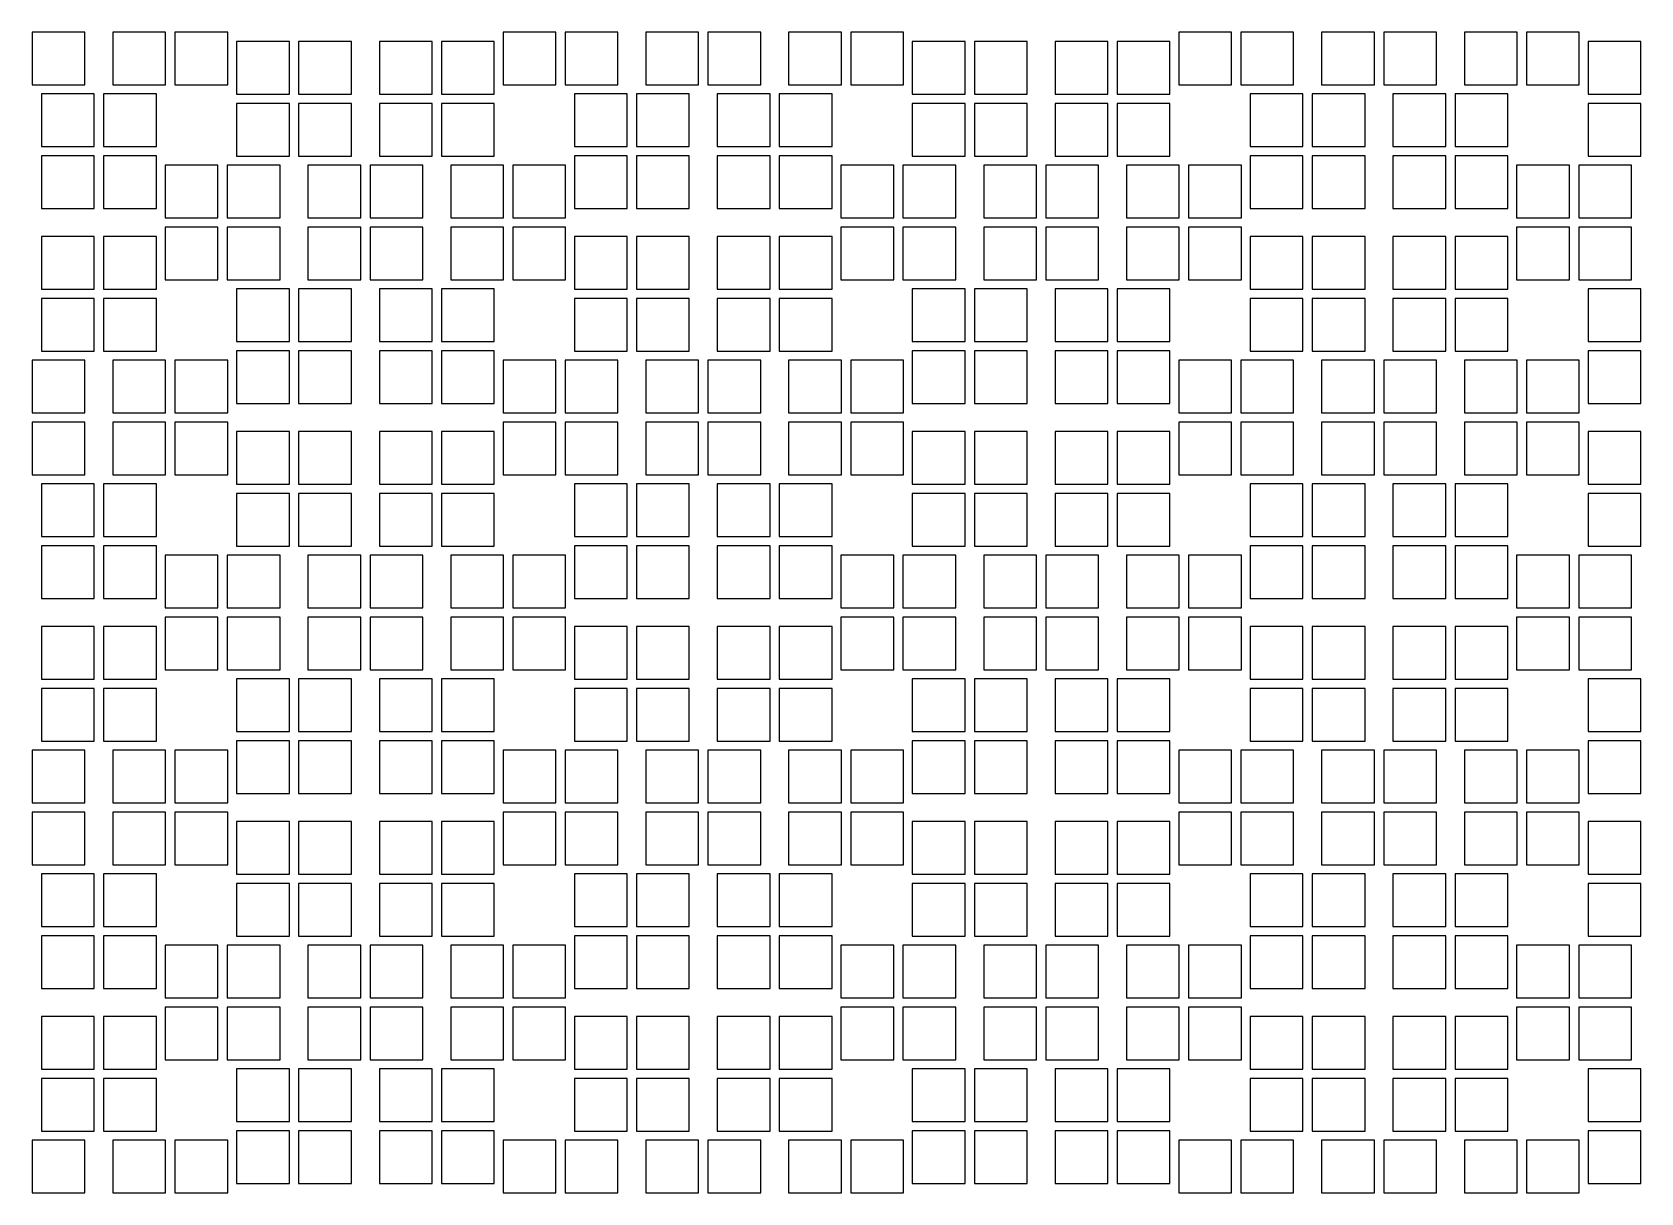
# Model space of a CAD drawing. Header units: millimetres. Extents: x -49 to 54, y -38 to 38.
# Drawn here: x 2.8 to 28.71, y -1.5 to 17.21 of the extents above; entities that cross this region are included whole.
import ezdxf

# ---------------------------------------------------------------- set-up
doc = ezdxf.new("R2010")
doc.units = ezdxf.units.MM

msp = doc.modelspace()

# ---------------------------------------------------------------- linework, layer by layer
for points in [[(2.7959, 16.3552), (3.6459, 16.3552), (3.6459, 17.2052), (2.7959, 17.2052), (2.7959, 16.3552)], [(4.0959, 16.3552), (4.9459, 16.3552), (4.9459, 17.2052), (4.0959, 17.2052), (4.0959, 16.3552)], [(5.0959, 16.3552), (5.9459, 16.3552), (5.9459, 17.2052), (5.0959, 17.2052), (5.0959, 16.3552)], [(10.3796, 16.3552), (11.2296, 16.3552), (11.2296, 17.2052), (10.3796, 17.2052), (10.3796, 16.3552)], [(11.3796, 16.3552), (12.2296, 16.3552), (12.2296, 17.2052), (11.3796, 17.2052), (11.3796, 16.3552)], [(12.6796, 16.3552), (13.5296, 16.3552), (13.5296, 17.2052), (12.6796, 17.2052), (12.6796, 16.3552)], [(13.6796, 16.3552), (14.5296, 16.3552), (14.5296, 17.2052), (13.6796, 17.2052), (13.6796, 16.3552)], [(14.9796, 16.3552), (15.8296, 16.3552), (15.8296, 17.2052), (14.9796, 17.2052), (14.9796, 16.3552)], [(15.9796, 16.3552), (16.8296, 16.3552), (16.8296, 17.2052), (15.9796, 17.2052), (15.9796, 16.3552)], [(21.2634, 16.3552), (22.1134, 16.3552), (22.1134, 17.2052), (21.2634, 17.2052), (21.2634, 16.3552)], [(22.2634, 16.3552), (23.1134, 16.3552), (23.1134, 17.2052), (22.2634, 17.2052), (22.2634, 16.3552)], [(23.5634, 16.3552), (24.4134, 16.3552), (24.4134, 17.2052), (23.5634, 17.2052), (23.5634, 16.3552)], [(24.5634, 16.3552), (25.4134, 16.3552), (25.4134, 17.2052), (24.5634, 17.2052), (24.5634, 16.3552)], [(25.8634, 16.3552), (26.7134, 16.3552), (26.7134, 17.2052), (25.8634, 17.2052), (25.8634, 16.3552)], [(26.8634, 16.3552), (27.7134, 16.3552), (27.7134, 17.2052), (26.8634, 17.2052), (26.8634, 16.3552)], [(6.0878, 16.2052), (6.9378, 16.2052), (6.9378, 17.0552), (6.0878, 17.0552), (6.0878, 16.2052)], [(7.0878, 16.2052), (7.9378, 16.2052), (7.9378, 17.0552), (7.0878, 17.0552), (7.0878, 16.2052)], [(8.3878, 16.2052), (9.2378, 16.2052), (9.2378, 17.0552), (8.3878, 17.0552), (8.3878, 16.2052)], [(9.3878, 16.2052), (10.2378, 16.2052), (10.2378, 17.0552), (9.3878, 17.0552), (9.3878, 16.2052)], [(16.9715, 16.2052), (17.8215, 16.2052), (17.8215, 17.0552), (16.9715, 17.0552), (16.9715, 16.2052)], [(17.9715, 16.2052), (18.8215, 16.2052), (18.8215, 17.0552), (17.9715, 17.0552), (17.9715, 16.2052)], [(19.2715, 16.2052), (20.1215, 16.2052), (20.1215, 17.0552), (19.2715, 17.0552), (19.2715, 16.2052)], [(20.2715, 16.2052), (21.1215, 16.2052), (21.1215, 17.0552), (20.2715, 17.0552), (20.2715, 16.2052)], [(27.8552, 16.2052), (28.7052, 16.2052), (28.7052, 17.0552), (27.8552, 17.0552), (27.8552, 16.2052)], [(2.9459, 15.3634), (3.7959, 15.3634), (3.7959, 16.2134), (2.9459, 16.2134), (2.9459, 15.3634)], [(3.9459, 15.3634), (4.7959, 15.3634), (4.7959, 16.2134), (3.9459, 16.2134), (3.9459, 15.3634)], [(11.5296, 15.3634), (12.3796, 15.3634), (12.3796, 16.2134), (11.5296, 16.2134), (11.5296, 15.3634)], [(12.5296, 15.3634), (13.3796, 15.3634), (13.3796, 16.2134), (12.5296, 16.2134), (12.5296, 15.3634)], [(13.8296, 15.3634), (14.6796, 15.3634), (14.6796, 16.2134), (13.8296, 16.2134), (13.8296, 15.3634)], [(14.8296, 15.3634), (15.6796, 15.3634), (15.6796, 16.2134), (14.8296, 16.2134), (14.8296, 15.3634)], [(22.4134, 15.3634), (23.2634, 15.3634), (23.2634, 16.2134), (22.4134, 16.2134), (22.4134, 15.3634)], [(23.4134, 15.3634), (24.2634, 15.3634), (24.2634, 16.2134), (23.4134, 16.2134), (23.4134, 15.3634)], [(24.7134, 15.3634), (25.5634, 15.3634), (25.5634, 16.2134), (24.7134, 16.2134), (24.7134, 15.3634)], [(25.7134, 15.3634), (26.5634, 15.3634), (26.5634, 16.2134), (25.7134, 16.2134), (25.7134, 15.3634)], [(6.0878, 15.2052), (6.9378, 15.2052), (6.9378, 16.0552), (6.0878, 16.0552), (6.0878, 15.2052)], [(7.0878, 15.2052), (7.9378, 15.2052), (7.9378, 16.0552), (7.0878, 16.0552), (7.0878, 15.2052)], [(8.3878, 15.2052), (9.2378, 15.2052), (9.2378, 16.0552), (8.3878, 16.0552), (8.3878, 15.2052)], [(9.3878, 15.2052), (10.2378, 15.2052), (10.2378, 16.0552), (9.3878, 16.0552), (9.3878, 15.2052)], [(16.9715, 15.2052), (17.8215, 15.2052), (17.8215, 16.0552), (16.9715, 16.0552), (16.9715, 15.2052)], [(17.9715, 15.2052), (18.8215, 15.2052), (18.8215, 16.0552), (17.9715, 16.0552), (17.9715, 15.2052)], [(19.2715, 15.2052), (20.1215, 15.2052), (20.1215, 16.0552), (19.2715, 16.0552), (19.2715, 15.2052)], [(20.2715, 15.2052), (21.1215, 15.2052), (21.1215, 16.0552), (20.2715, 16.0552), (20.2715, 15.2052)], [(27.8552, 15.2052), (28.7052, 15.2052), (28.7052, 16.0552), (27.8552, 16.0552), (27.8552, 15.2052)], [(2.9459, 14.3634), (3.7959, 14.3634), (3.7959, 15.2134), (2.9459, 15.2134), (2.9459, 14.3634)], [(3.9459, 14.3634), (4.7959, 14.3634), (4.7959, 15.2134), (3.9459, 15.2134), (3.9459, 14.3634)], [(4.9378, 14.2134), (5.7878, 14.2134), (5.7878, 15.0634), (4.9378, 15.0634), (4.9378, 14.2134)], [(5.9378, 14.2134), (6.7878, 14.2134), (6.7878, 15.0634), (5.9378, 15.0634), (5.9378, 14.2134)], [(7.2378, 14.2134), (8.0878, 14.2134), (8.0878, 15.0634), (7.2378, 15.0634), (7.2378, 14.2134)], [(8.2378, 14.2134), (9.0878, 14.2134), (9.0878, 15.0634), (8.2378, 15.0634), (8.2378, 14.2134)], [(9.5378, 14.2134), (10.3878, 14.2134), (10.3878, 15.0634), (9.5378, 15.0634), (9.5378, 14.2134)], [(10.5378, 14.2134), (11.3878, 14.2134), (11.3878, 15.0634), (10.5378, 15.0634), (10.5378, 14.2134)], [(11.5296, 14.3634), (12.3796, 14.3634), (12.3796, 15.2134), (11.5296, 15.2134), (11.5296, 14.3634)], [(12.5296, 14.3634), (13.3796, 14.3634), (13.3796, 15.2134), (12.5296, 15.2134), (12.5296, 14.3634)], [(13.8296, 14.3634), (14.6796, 14.3634), (14.6796, 15.2134), (13.8296, 15.2134), (13.8296, 14.3634)], [(14.8296, 14.3634), (15.6796, 14.3634), (15.6796, 15.2134), (14.8296, 15.2134), (14.8296, 14.3634)], [(15.8215, 14.2134), (16.6715, 14.2134), (16.6715, 15.0634), (15.8215, 15.0634), (15.8215, 14.2134)], [(16.8215, 14.2134), (17.6715, 14.2134), (17.6715, 15.0634), (16.8215, 15.0634), (16.8215, 14.2134)], [(18.1215, 14.2134), (18.9715, 14.2134), (18.9715, 15.0634), (18.1215, 15.0634), (18.1215, 14.2134)], [(19.1215, 14.2134), (19.9715, 14.2134), (19.9715, 15.0634), (19.1215, 15.0634), (19.1215, 14.2134)], [(20.4215, 14.2134), (21.2715, 14.2134), (21.2715, 15.0634), (20.4215, 15.0634), (20.4215, 14.2134)], [(21.4215, 14.2134), (22.2715, 14.2134), (22.2715, 15.0634), (21.4215, 15.0634), (21.4215, 14.2134)], [(22.4134, 14.3634), (23.2634, 14.3634), (23.2634, 15.2134), (22.4134, 15.2134), (22.4134, 14.3634)], [(23.4134, 14.3634), (24.2634, 14.3634), (24.2634, 15.2134), (23.4134, 15.2134), (23.4134, 14.3634)], [(24.7134, 14.3634), (25.5634, 14.3634), (25.5634, 15.2134), (24.7134, 15.2134), (24.7134, 14.3634)], [(25.7134, 14.3634), (26.5634, 14.3634), (26.5634, 15.2134), (25.7134, 15.2134), (25.7134, 14.3634)], [(26.7052, 14.2134), (27.5552, 14.2134), (27.5552, 15.0634), (26.7052, 15.0634), (26.7052, 14.2134)], [(27.7052, 14.2134), (28.5552, 14.2134), (28.5552, 15.0634), (27.7052, 15.0634), (27.7052, 14.2134)], [(4.9378, 13.2134), (5.7878, 13.2134), (5.7878, 14.0634), (4.9378, 14.0634), (4.9378, 13.2134)], [(5.9378, 13.2134), (6.7878, 13.2134), (6.7878, 14.0634), (5.9378, 14.0634), (5.9378, 13.2134)], [(7.2378, 13.2134), (8.0878, 13.2134), (8.0878, 14.0634), (7.2378, 14.0634), (7.2378, 13.2134)], [(8.2378, 13.2134), (9.0878, 13.2134), (9.0878, 14.0634), (8.2378, 14.0634), (8.2378, 13.2134)], [(9.5378, 13.2134), (10.3878, 13.2134), (10.3878, 14.0634), (9.5378, 14.0634), (9.5378, 13.2134)], [(10.5378, 13.2134), (11.3878, 13.2134), (11.3878, 14.0634), (10.5378, 14.0634), (10.5378, 13.2134)], [(15.8215, 13.2134), (16.6715, 13.2134), (16.6715, 14.0634), (15.8215, 14.0634), (15.8215, 13.2134)], [(16.8215, 13.2134), (17.6715, 13.2134), (17.6715, 14.0634), (16.8215, 14.0634), (16.8215, 13.2134)], [(18.1215, 13.2134), (18.9715, 13.2134), (18.9715, 14.0634), (18.1215, 14.0634), (18.1215, 13.2134)], [(19.1215, 13.2134), (19.9715, 13.2134), (19.9715, 14.0634), (19.1215, 14.0634), (19.1215, 13.2134)], [(20.4215, 13.2134), (21.2715, 13.2134), (21.2715, 14.0634), (20.4215, 14.0634), (20.4215, 13.2134)], [(21.4215, 13.2134), (22.2715, 13.2134), (22.2715, 14.0634), (21.4215, 14.0634), (21.4215, 13.2134)], [(26.7052, 13.2134), (27.5552, 13.2134), (27.5552, 14.0634), (26.7052, 14.0634), (26.7052, 13.2134)], [(27.7052, 13.2134), (28.5552, 13.2134), (28.5552, 14.0634), (27.7052, 14.0634), (27.7052, 13.2134)], [(2.9459, 13.0634), (3.7959, 13.0634), (3.7959, 13.9134), (2.9459, 13.9134), (2.9459, 13.0634)], [(3.9459, 13.0634), (4.7959, 13.0634), (4.7959, 13.9134), (3.9459, 13.9134), (3.9459, 13.0634)], [(11.5296, 13.0634), (12.3796, 13.0634), (12.3796, 13.9134), (11.5296, 13.9134), (11.5296, 13.0634)], [(12.5296, 13.0634), (13.3796, 13.0634), (13.3796, 13.9134), (12.5296, 13.9134), (12.5296, 13.0634)], [(13.8296, 13.0634), (14.6796, 13.0634), (14.6796, 13.9134), (13.8296, 13.9134), (13.8296, 13.0634)], [(14.8296, 13.0634), (15.6796, 13.0634), (15.6796, 13.9134), (14.8296, 13.9134), (14.8296, 13.0634)], [(22.4134, 13.0634), (23.2634, 13.0634), (23.2634, 13.9134), (22.4134, 13.9134), (22.4134, 13.0634)], [(23.4134, 13.0634), (24.2634, 13.0634), (24.2634, 13.9134), (23.4134, 13.9134), (23.4134, 13.0634)], [(24.7134, 13.0634), (25.5634, 13.0634), (25.5634, 13.9134), (24.7134, 13.9134), (24.7134, 13.0634)], [(25.7134, 13.0634), (26.5634, 13.0634), (26.5634, 13.9134), (25.7134, 13.9134), (25.7134, 13.0634)], [(6.0878, 12.2215), (6.9378, 12.2215), (6.9378, 13.0715), (6.0878, 13.0715), (6.0878, 12.2215)], [(7.0878, 12.2215), (7.9378, 12.2215), (7.9378, 13.0715), (7.0878, 13.0715), (7.0878, 12.2215)], [(8.3878, 12.2215), (9.2378, 12.2215), (9.2378, 13.0715), (8.3878, 13.0715), (8.3878, 12.2215)], [(9.3878, 12.2215), (10.2378, 12.2215), (10.2378, 13.0715), (9.3878, 13.0715), (9.3878, 12.2215)], [(16.9715, 12.2215), (17.8215, 12.2215), (17.8215, 13.0715), (16.9715, 13.0715), (16.9715, 12.2215)], [(17.9715, 12.2215), (18.8215, 12.2215), (18.8215, 13.0715), (17.9715, 13.0715), (17.9715, 12.2215)], [(19.2715, 12.2215), (20.1215, 12.2215), (20.1215, 13.0715), (19.2715, 13.0715), (19.2715, 12.2215)], [(20.2715, 12.2215), (21.1215, 12.2215), (21.1215, 13.0715), (20.2715, 13.0715), (20.2715, 12.2215)], [(27.8552, 12.2215), (28.7052, 12.2215), (28.7052, 13.0715), (27.8552, 13.0715), (27.8552, 12.2215)], [(2.9459, 12.0634), (3.7959, 12.0634), (3.7959, 12.9134), (2.9459, 12.9134), (2.9459, 12.0634)], [(3.9459, 12.0634), (4.7959, 12.0634), (4.7959, 12.9134), (3.9459, 12.9134), (3.9459, 12.0634)], [(11.5296, 12.0634), (12.3796, 12.0634), (12.3796, 12.9134), (11.5296, 12.9134), (11.5296, 12.0634)], [(12.5296, 12.0634), (13.3796, 12.0634), (13.3796, 12.9134), (12.5296, 12.9134), (12.5296, 12.0634)], [(13.8296, 12.0634), (14.6796, 12.0634), (14.6796, 12.9134), (13.8296, 12.9134), (13.8296, 12.0634)], [(14.8296, 12.0634), (15.6796, 12.0634), (15.6796, 12.9134), (14.8296, 12.9134), (14.8296, 12.0634)], [(22.4134, 12.0634), (23.2634, 12.0634), (23.2634, 12.9134), (22.4134, 12.9134), (22.4134, 12.0634)], [(23.4134, 12.0634), (24.2634, 12.0634), (24.2634, 12.9134), (23.4134, 12.9134), (23.4134, 12.0634)], [(24.7134, 12.0634), (25.5634, 12.0634), (25.5634, 12.9134), (24.7134, 12.9134), (24.7134, 12.0634)], [(25.7134, 12.0634), (26.5634, 12.0634), (26.5634, 12.9134), (25.7134, 12.9134), (25.7134, 12.0634)], [(2.7959, 11.0715), (3.6459, 11.0715), (3.6459, 11.9215), (2.7959, 11.9215), (2.7959, 11.0715)], [(4.0959, 11.0715), (4.9459, 11.0715), (4.9459, 11.9215), (4.0959, 11.9215), (4.0959, 11.0715)], [(5.0959, 11.0715), (5.9459, 11.0715), (5.9459, 11.9215), (5.0959, 11.9215), (5.0959, 11.0715)], [(6.0878, 11.2215), (6.9378, 11.2215), (6.9378, 12.0715), (6.0878, 12.0715), (6.0878, 11.2215)], [(7.0878, 11.2215), (7.9378, 11.2215), (7.9378, 12.0715), (7.0878, 12.0715), (7.0878, 11.2215)], [(8.3878, 11.2215), (9.2378, 11.2215), (9.2378, 12.0715), (8.3878, 12.0715), (8.3878, 11.2215)], [(9.3878, 11.2215), (10.2378, 11.2215), (10.2378, 12.0715), (9.3878, 12.0715), (9.3878, 11.2215)], [(10.3796, 11.0715), (11.2296, 11.0715), (11.2296, 11.9215), (10.3796, 11.9215), (10.3796, 11.0715)], [(11.3796, 11.0715), (12.2296, 11.0715), (12.2296, 11.9215), (11.3796, 11.9215), (11.3796, 11.0715)], [(12.6796, 11.0715), (13.5296, 11.0715), (13.5296, 11.9215), (12.6796, 11.9215), (12.6796, 11.0715)], [(13.6796, 11.0715), (14.5296, 11.0715), (14.5296, 11.9215), (13.6796, 11.9215), (13.6796, 11.0715)], [(14.9796, 11.0715), (15.8296, 11.0715), (15.8296, 11.9215), (14.9796, 11.9215), (14.9796, 11.0715)], [(15.9796, 11.0715), (16.8296, 11.0715), (16.8296, 11.9215), (15.9796, 11.9215), (15.9796, 11.0715)], [(16.9715, 11.2215), (17.8215, 11.2215), (17.8215, 12.0715), (16.9715, 12.0715), (16.9715, 11.2215)], [(17.9715, 11.2215), (18.8215, 11.2215), (18.8215, 12.0715), (17.9715, 12.0715), (17.9715, 11.2215)], [(19.2715, 11.2215), (20.1215, 11.2215), (20.1215, 12.0715), (19.2715, 12.0715), (19.2715, 11.2215)], [(20.2715, 11.2215), (21.1215, 11.2215), (21.1215, 12.0715), (20.2715, 12.0715), (20.2715, 11.2215)], [(21.2634, 11.0715), (22.1134, 11.0715), (22.1134, 11.9215), (21.2634, 11.9215), (21.2634, 11.0715)], [(22.2634, 11.0715), (23.1134, 11.0715), (23.1134, 11.9215), (22.2634, 11.9215), (22.2634, 11.0715)], [(23.5634, 11.0715), (24.4134, 11.0715), (24.4134, 11.9215), (23.5634, 11.9215), (23.5634, 11.0715)], [(24.5634, 11.0715), (25.4134, 11.0715), (25.4134, 11.9215), (24.5634, 11.9215), (24.5634, 11.0715)], [(25.8634, 11.0715), (26.7134, 11.0715), (26.7134, 11.9215), (25.8634, 11.9215), (25.8634, 11.0715)], [(26.8634, 11.0715), (27.7134, 11.0715), (27.7134, 11.9215), (26.8634, 11.9215), (26.8634, 11.0715)], [(27.8552, 11.2215), (28.7052, 11.2215), (28.7052, 12.0715), (27.8552, 12.0715), (27.8552, 11.2215)], [(2.7959, 10.0715), (3.6459, 10.0715), (3.6459, 10.9215), (2.7959, 10.9215), (2.7959, 10.0715)], [(4.0959, 10.0715), (4.9459, 10.0715), (4.9459, 10.9215), (4.0959, 10.9215), (4.0959, 10.0715)], [(5.0959, 10.0715), (5.9459, 10.0715), (5.9459, 10.9215), (5.0959, 10.9215), (5.0959, 10.0715)], [(10.3796, 10.0715), (11.2296, 10.0715), (11.2296, 10.9215), (10.3796, 10.9215), (10.3796, 10.0715)], [(11.3796, 10.0715), (12.2296, 10.0715), (12.2296, 10.9215), (11.3796, 10.9215), (11.3796, 10.0715)], [(12.6796, 10.0715), (13.5296, 10.0715), (13.5296, 10.9215), (12.6796, 10.9215), (12.6796, 10.0715)], [(13.6796, 10.0715), (14.5296, 10.0715), (14.5296, 10.9215), (13.6796, 10.9215), (13.6796, 10.0715)], [(14.9796, 10.0715), (15.8296, 10.0715), (15.8296, 10.9215), (14.9796, 10.9215), (14.9796, 10.0715)], [(15.9796, 10.0715), (16.8296, 10.0715), (16.8296, 10.9215), (15.9796, 10.9215), (15.9796, 10.0715)], [(21.2634, 10.0715), (22.1134, 10.0715), (22.1134, 10.9215), (21.2634, 10.9215), (21.2634, 10.0715)], [(22.2634, 10.0715), (23.1134, 10.0715), (23.1134, 10.9215), (22.2634, 10.9215), (22.2634, 10.0715)], [(23.5634, 10.0715), (24.4134, 10.0715), (24.4134, 10.9215), (23.5634, 10.9215), (23.5634, 10.0715)], [(24.5634, 10.0715), (25.4134, 10.0715), (25.4134, 10.9215), (24.5634, 10.9215), (24.5634, 10.0715)], [(25.8634, 10.0715), (26.7134, 10.0715), (26.7134, 10.9215), (25.8634, 10.9215), (25.8634, 10.0715)], [(26.8634, 10.0715), (27.7134, 10.0715), (27.7134, 10.9215), (26.8634, 10.9215), (26.8634, 10.0715)], [(6.0878, 9.9215), (6.9378, 9.9215), (6.9378, 10.7715), (6.0878, 10.7715), (6.0878, 9.9215)], [(7.0878, 9.9215), (7.9378, 9.9215), (7.9378, 10.7715), (7.0878, 10.7715), (7.0878, 9.9215)], [(8.3878, 9.9215), (9.2378, 9.9215), (9.2378, 10.7715), (8.3878, 10.7715), (8.3878, 9.9215)], [(9.3878, 9.9215), (10.2378, 9.9215), (10.2378, 10.7715), (9.3878, 10.7715), (9.3878, 9.9215)], [(16.9715, 9.9215), (17.8215, 9.9215), (17.8215, 10.7715), (16.9715, 10.7715), (16.9715, 9.9215)], [(17.9715, 9.9215), (18.8215, 9.9215), (18.8215, 10.7715), (17.9715, 10.7715), (17.9715, 9.9215)], [(19.2715, 9.9215), (20.1215, 9.9215), (20.1215, 10.7715), (19.2715, 10.7715), (19.2715, 9.9215)], [(20.2715, 9.9215), (21.1215, 9.9215), (21.1215, 10.7715), (20.2715, 10.7715), (20.2715, 9.9215)], [(27.8552, 9.9215), (28.7052, 9.9215), (28.7052, 10.7715), (27.8552, 10.7715), (27.8552, 9.9215)], [(2.9459, 9.0796), (3.7959, 9.0796), (3.7959, 9.9296), (2.9459, 9.9296), (2.9459, 9.0796)], [(3.9459, 9.0796), (4.7959, 9.0796), (4.7959, 9.9296), (3.9459, 9.9296), (3.9459, 9.0796)], [(11.5296, 9.0796), (12.3796, 9.0796), (12.3796, 9.9296), (11.5296, 9.9296), (11.5296, 9.0796)], [(12.5296, 9.0796), (13.3796, 9.0796), (13.3796, 9.9296), (12.5296, 9.9296), (12.5296, 9.0796)], [(13.8296, 9.0796), (14.6796, 9.0796), (14.6796, 9.9296), (13.8296, 9.9296), (13.8296, 9.0796)], [(14.8296, 9.0796), (15.6796, 9.0796), (15.6796, 9.9296), (14.8296, 9.9296), (14.8296, 9.0796)], [(22.4134, 9.0796), (23.2634, 9.0796), (23.2634, 9.9296), (22.4134, 9.9296), (22.4134, 9.0796)], [(23.4134, 9.0796), (24.2634, 9.0796), (24.2634, 9.9296), (23.4134, 9.9296), (23.4134, 9.0796)], [(24.7134, 9.0796), (25.5634, 9.0796), (25.5634, 9.9296), (24.7134, 9.9296), (24.7134, 9.0796)], [(25.7134, 9.0796), (26.5634, 9.0796), (26.5634, 9.9296), (25.7134, 9.9296), (25.7134, 9.0796)], [(6.0878, 8.9215), (6.9378, 8.9215), (6.9378, 9.7715), (6.0878, 9.7715), (6.0878, 8.9215)], [(7.0878, 8.9215), (7.9378, 8.9215), (7.9378, 9.7715), (7.0878, 9.7715), (7.0878, 8.9215)], [(8.3878, 8.9215), (9.2378, 8.9215), (9.2378, 9.7715), (8.3878, 9.7715), (8.3878, 8.9215)], [(9.3878, 8.9215), (10.2378, 8.9215), (10.2378, 9.7715), (9.3878, 9.7715), (9.3878, 8.9215)], [(16.9715, 8.9215), (17.8215, 8.9215), (17.8215, 9.7715), (16.9715, 9.7715), (16.9715, 8.9215)], [(17.9715, 8.9215), (18.8215, 8.9215), (18.8215, 9.7715), (17.9715, 9.7715), (17.9715, 8.9215)], [(19.2715, 8.9215), (20.1215, 8.9215), (20.1215, 9.7715), (19.2715, 9.7715), (19.2715, 8.9215)], [(20.2715, 8.9215), (21.1215, 8.9215), (21.1215, 9.7715), (20.2715, 9.7715), (20.2715, 8.9215)], [(27.8552, 8.9215), (28.7052, 8.9215), (28.7052, 9.7715), (27.8552, 9.7715), (27.8552, 8.9215)], [(2.9459, 8.0796), (3.7959, 8.0796), (3.7959, 8.9296), (2.9459, 8.9296), (2.9459, 8.0796)], [(3.9459, 8.0796), (4.7959, 8.0796), (4.7959, 8.9296), (3.9459, 8.9296), (3.9459, 8.0796)], [(11.5296, 8.0796), (12.3796, 8.0796), (12.3796, 8.9296), (11.5296, 8.9296), (11.5296, 8.0796)], [(12.5296, 8.0796), (13.3796, 8.0796), (13.3796, 8.9296), (12.5296, 8.9296), (12.5296, 8.0796)], [(13.8296, 8.0796), (14.6796, 8.0796), (14.6796, 8.9296), (13.8296, 8.9296), (13.8296, 8.0796)], [(14.8296, 8.0796), (15.6796, 8.0796), (15.6796, 8.9296), (14.8296, 8.9296), (14.8296, 8.0796)], [(22.4134, 8.0796), (23.2634, 8.0796), (23.2634, 8.9296), (22.4134, 8.9296), (22.4134, 8.0796)], [(23.4134, 8.0796), (24.2634, 8.0796), (24.2634, 8.9296), (23.4134, 8.9296), (23.4134, 8.0796)], [(24.7134, 8.0796), (25.5634, 8.0796), (25.5634, 8.9296), (24.7134, 8.9296), (24.7134, 8.0796)], [(25.7134, 8.0796), (26.5634, 8.0796), (26.5634, 8.9296), (25.7134, 8.9296), (25.7134, 8.0796)], [(4.9378, 7.9296), (5.7878, 7.9296), (5.7878, 8.7796), (4.9378, 8.7796), (4.9378, 7.9296)], [(5.9378, 7.9296), (6.7878, 7.9296), (6.7878, 8.7796), (5.9378, 8.7796), (5.9378, 7.9296)], [(7.2378, 7.9296), (8.0878, 7.9296), (8.0878, 8.7796), (7.2378, 8.7796), (7.2378, 7.9296)], [(8.2378, 7.9296), (9.0878, 7.9296), (9.0878, 8.7796), (8.2378, 8.7796), (8.2378, 7.9296)], [(9.5378, 7.9296), (10.3878, 7.9296), (10.3878, 8.7796), (9.5378, 8.7796), (9.5378, 7.9296)], [(10.5378, 7.9296), (11.3878, 7.9296), (11.3878, 8.7796), (10.5378, 8.7796), (10.5378, 7.9296)], [(15.8215, 7.9296), (16.6715, 7.9296), (16.6715, 8.7796), (15.8215, 8.7796), (15.8215, 7.9296)], [(16.8215, 7.9296), (17.6715, 7.9296), (17.6715, 8.7796), (16.8215, 8.7796), (16.8215, 7.9296)], [(18.1215, 7.9296), (18.9715, 7.9296), (18.9715, 8.7796), (18.1215, 8.7796), (18.1215, 7.9296)], [(19.1215, 7.9296), (19.9715, 7.9296), (19.9715, 8.7796), (19.1215, 8.7796), (19.1215, 7.9296)], [(20.4215, 7.9296), (21.2715, 7.9296), (21.2715, 8.7796), (20.4215, 8.7796), (20.4215, 7.9296)], [(21.4215, 7.9296), (22.2715, 7.9296), (22.2715, 8.7796), (21.4215, 8.7796), (21.4215, 7.9296)], [(26.7052, 7.9296), (27.5552, 7.9296), (27.5552, 8.7796), (26.7052, 8.7796), (26.7052, 7.9296)], [(27.7052, 7.9296), (28.5552, 7.9296), (28.5552, 8.7796), (27.7052, 8.7796), (27.7052, 7.9296)], [(4.9378, 6.9296), (5.7878, 6.9296), (5.7878, 7.7796), (4.9378, 7.7796), (4.9378, 6.9296)], [(5.9378, 6.9296), (6.7878, 6.9296), (6.7878, 7.7796), (5.9378, 7.7796), (5.9378, 6.9296)], [(7.2378, 6.9296), (8.0878, 6.9296), (8.0878, 7.7796), (7.2378, 7.7796), (7.2378, 6.9296)], [(8.2378, 6.9296), (9.0878, 6.9296), (9.0878, 7.7796), (8.2378, 7.7796), (8.2378, 6.9296)], [(9.5378, 6.9296), (10.3878, 6.9296), (10.3878, 7.7796), (9.5378, 7.7796), (9.5378, 6.9296)], [(10.5378, 6.9296), (11.3878, 6.9296), (11.3878, 7.7796), (10.5378, 7.7796), (10.5378, 6.9296)], [(15.8215, 6.9296), (16.6715, 6.9296), (16.6715, 7.7796), (15.8215, 7.7796), (15.8215, 6.9296)], [(16.8215, 6.9296), (17.6715, 6.9296), (17.6715, 7.7796), (16.8215, 7.7796), (16.8215, 6.9296)], [(18.1215, 6.9296), (18.9715, 6.9296), (18.9715, 7.7796), (18.1215, 7.7796), (18.1215, 6.9296)], [(19.1215, 6.9296), (19.9715, 6.9296), (19.9715, 7.7796), (19.1215, 7.7796), (19.1215, 6.9296)], [(20.4215, 6.9296), (21.2715, 6.9296), (21.2715, 7.7796), (20.4215, 7.7796), (20.4215, 6.9296)], [(21.4215, 6.9296), (22.2715, 6.9296), (22.2715, 7.7796), (21.4215, 7.7796), (21.4215, 6.9296)], [(26.7052, 6.9296), (27.5552, 6.9296), (27.5552, 7.7796), (26.7052, 7.7796), (26.7052, 6.9296)], [(27.7052, 6.9296), (28.5552, 6.9296), (28.5552, 7.7796), (27.7052, 7.7796), (27.7052, 6.9296)], [(2.9459, 6.7796), (3.7959, 6.7796), (3.7959, 7.6296), (2.9459, 7.6296), (2.9459, 6.7796)], [(3.9459, 6.7796), (4.7959, 6.7796), (4.7959, 7.6296), (3.9459, 7.6296), (3.9459, 6.7796)], [(11.5296, 6.7796), (12.3796, 6.7796), (12.3796, 7.6296), (11.5296, 7.6296), (11.5296, 6.7796)], [(12.5296, 6.7796), (13.3796, 6.7796), (13.3796, 7.6296), (12.5296, 7.6296), (12.5296, 6.7796)], [(13.8296, 6.7796), (14.6796, 6.7796), (14.6796, 7.6296), (13.8296, 7.6296), (13.8296, 6.7796)], [(14.8296, 6.7796), (15.6796, 6.7796), (15.6796, 7.6296), (14.8296, 7.6296), (14.8296, 6.7796)], [(22.4134, 6.7796), (23.2634, 6.7796), (23.2634, 7.6296), (22.4134, 7.6296), (22.4134, 6.7796)], [(23.4134, 6.7796), (24.2634, 6.7796), (24.2634, 7.6296), (23.4134, 7.6296), (23.4134, 6.7796)], [(24.7134, 6.7796), (25.5634, 6.7796), (25.5634, 7.6296), (24.7134, 7.6296), (24.7134, 6.7796)], [(25.7134, 6.7796), (26.5634, 6.7796), (26.5634, 7.6296), (25.7134, 7.6296), (25.7134, 6.7796)], [(6.0878, 5.9378), (6.9378, 5.9378), (6.9378, 6.7878), (6.0878, 6.7878), (6.0878, 5.9378)], [(7.0878, 5.9378), (7.9378, 5.9378), (7.9378, 6.7878), (7.0878, 6.7878), (7.0878, 5.9378)], [(8.3878, 5.9378), (9.2378, 5.9378), (9.2378, 6.7878), (8.3878, 6.7878), (8.3878, 5.9378)], [(9.3878, 5.9378), (10.2378, 5.9378), (10.2378, 6.7878), (9.3878, 6.7878), (9.3878, 5.9378)], [(16.9715, 5.9378), (17.8215, 5.9378), (17.8215, 6.7878), (16.9715, 6.7878), (16.9715, 5.9378)], [(17.9715, 5.9378), (18.8215, 5.9378), (18.8215, 6.7878), (17.9715, 6.7878), (17.9715, 5.9378)], [(19.2715, 5.9378), (20.1215, 5.9378), (20.1215, 6.7878), (19.2715, 6.7878), (19.2715, 5.9378)], [(20.2715, 5.9378), (21.1215, 5.9378), (21.1215, 6.7878), (20.2715, 6.7878), (20.2715, 5.9378)], [(27.8552, 5.9378), (28.7052, 5.9378), (28.7052, 6.7878), (27.8552, 6.7878), (27.8552, 5.9378)], [(2.9459, 5.7796), (3.7959, 5.7796), (3.7959, 6.6296), (2.9459, 6.6296), (2.9459, 5.7796)], [(3.9459, 5.7796), (4.7959, 5.7796), (4.7959, 6.6296), (3.9459, 6.6296), (3.9459, 5.7796)], [(11.5296, 5.7796), (12.3796, 5.7796), (12.3796, 6.6296), (11.5296, 6.6296), (11.5296, 5.7796)], [(12.5296, 5.7796), (13.3796, 5.7796), (13.3796, 6.6296), (12.5296, 6.6296), (12.5296, 5.7796)], [(13.8296, 5.7796), (14.6796, 5.7796), (14.6796, 6.6296), (13.8296, 6.6296), (13.8296, 5.7796)], [(14.8296, 5.7796), (15.6796, 5.7796), (15.6796, 6.6296), (14.8296, 6.6296), (14.8296, 5.7796)], [(22.4134, 5.7796), (23.2634, 5.7796), (23.2634, 6.6296), (22.4134, 6.6296), (22.4134, 5.7796)], [(23.4134, 5.7796), (24.2634, 5.7796), (24.2634, 6.6296), (23.4134, 6.6296), (23.4134, 5.7796)], [(24.7134, 5.7796), (25.5634, 5.7796), (25.5634, 6.6296), (24.7134, 6.6296), (24.7134, 5.7796)], [(25.7134, 5.7796), (26.5634, 5.7796), (26.5634, 6.6296), (25.7134, 6.6296), (25.7134, 5.7796)], [(6.0878, 4.9378), (6.9378, 4.9378), (6.9378, 5.7878), (6.0878, 5.7878), (6.0878, 4.9378)], [(7.0878, 4.9378), (7.9378, 4.9378), (7.9378, 5.7878), (7.0878, 5.7878), (7.0878, 4.9378)], [(8.3878, 4.9378), (9.2378, 4.9378), (9.2378, 5.7878), (8.3878, 5.7878), (8.3878, 4.9378)], [(9.3878, 4.9378), (10.2378, 4.9378), (10.2378, 5.7878), (9.3878, 5.7878), (9.3878, 4.9378)], [(16.9715, 4.9378), (17.8215, 4.9378), (17.8215, 5.7878), (16.9715, 5.7878), (16.9715, 4.9378)], [(17.9715, 4.9378), (18.8215, 4.9378), (18.8215, 5.7878), (17.9715, 5.7878), (17.9715, 4.9378)], [(19.2715, 4.9378), (20.1215, 4.9378), (20.1215, 5.7878), (19.2715, 5.7878), (19.2715, 4.9378)], [(20.2715, 4.9378), (21.1215, 4.9378), (21.1215, 5.7878), (20.2715, 5.7878), (20.2715, 4.9378)], [(27.8552, 4.9378), (28.7052, 4.9378), (28.7052, 5.7878), (27.8552, 5.7878), (27.8552, 4.9378)], [(2.7959, 4.7878), (3.6459, 4.7878), (3.6459, 5.6378), (2.7959, 5.6378), (2.7959, 4.7878)], [(4.0959, 4.7878), (4.9459, 4.7878), (4.9459, 5.6378), (4.0959, 5.6378), (4.0959, 4.7878)], [(5.0959, 4.7878), (5.9459, 4.7878), (5.9459, 5.6378), (5.0959, 5.6378), (5.0959, 4.7878)], [(10.3796, 4.7878), (11.2296, 4.7878), (11.2296, 5.6378), (10.3796, 5.6378), (10.3796, 4.7878)], [(11.3796, 4.7878), (12.2296, 4.7878), (12.2296, 5.6378), (11.3796, 5.6378), (11.3796, 4.7878)], [(12.6796, 4.7878), (13.5296, 4.7878), (13.5296, 5.6378), (12.6796, 5.6378), (12.6796, 4.7878)], [(13.6796, 4.7878), (14.5296, 4.7878), (14.5296, 5.6378), (13.6796, 5.6378), (13.6796, 4.7878)], [(14.9796, 4.7878), (15.8296, 4.7878), (15.8296, 5.6378), (14.9796, 5.6378), (14.9796, 4.7878)], [(15.9796, 4.7878), (16.8296, 4.7878), (16.8296, 5.6378), (15.9796, 5.6378), (15.9796, 4.7878)], [(21.2634, 4.7878), (22.1134, 4.7878), (22.1134, 5.6378), (21.2634, 5.6378), (21.2634, 4.7878)], [(22.2634, 4.7878), (23.1134, 4.7878), (23.1134, 5.6378), (22.2634, 5.6378), (22.2634, 4.7878)], [(23.5634, 4.7878), (24.4134, 4.7878), (24.4134, 5.6378), (23.5634, 5.6378), (23.5634, 4.7878)], [(24.5634, 4.7878), (25.4134, 4.7878), (25.4134, 5.6378), (24.5634, 5.6378), (24.5634, 4.7878)], [(25.8634, 4.7878), (26.7134, 4.7878), (26.7134, 5.6378), (25.8634, 5.6378), (25.8634, 4.7878)], [(26.8634, 4.7878), (27.7134, 4.7878), (27.7134, 5.6378), (26.8634, 5.6378), (26.8634, 4.7878)], [(2.7959, 3.7878), (3.6459, 3.7878), (3.6459, 4.6378), (2.7959, 4.6378), (2.7959, 3.7878)], [(4.0959, 3.7878), (4.9459, 3.7878), (4.9459, 4.6378), (4.0959, 4.6378), (4.0959, 3.7878)], [(5.0959, 3.7878), (5.9459, 3.7878), (5.9459, 4.6378), (5.0959, 4.6378), (5.0959, 3.7878)], [(6.0878, 3.6378), (6.9378, 3.6378), (6.9378, 4.4878), (6.0878, 4.4878), (6.0878, 3.6378)], [(7.0878, 3.6378), (7.9378, 3.6378), (7.9378, 4.4878), (7.0878, 4.4878), (7.0878, 3.6378)], [(8.3878, 3.6378), (9.2378, 3.6378), (9.2378, 4.4878), (8.3878, 4.4878), (8.3878, 3.6378)], [(9.3878, 3.6378), (10.2378, 3.6378), (10.2378, 4.4878), (9.3878, 4.4878), (9.3878, 3.6378)], [(10.3796, 3.7878), (11.2296, 3.7878), (11.2296, 4.6378), (10.3796, 4.6378), (10.3796, 3.7878)], [(11.3796, 3.7878), (12.2296, 3.7878), (12.2296, 4.6378), (11.3796, 4.6378), (11.3796, 3.7878)], [(12.6796, 3.7878), (13.5296, 3.7878), (13.5296, 4.6378), (12.6796, 4.6378), (12.6796, 3.7878)], [(13.6796, 3.7878), (14.5296, 3.7878), (14.5296, 4.6378), (13.6796, 4.6378), (13.6796, 3.7878)], [(14.9796, 3.7878), (15.8296, 3.7878), (15.8296, 4.6378), (14.9796, 4.6378), (14.9796, 3.7878)], [(15.9796, 3.7878), (16.8296, 3.7878), (16.8296, 4.6378), (15.9796, 4.6378), (15.9796, 3.7878)], [(16.9715, 3.6378), (17.8215, 3.6378), (17.8215, 4.4878), (16.9715, 4.4878), (16.9715, 3.6378)], [(17.9715, 3.6378), (18.8215, 3.6378), (18.8215, 4.4878), (17.9715, 4.4878), (17.9715, 3.6378)], [(19.2715, 3.6378), (20.1215, 3.6378), (20.1215, 4.4878), (19.2715, 4.4878), (19.2715, 3.6378)], [(20.2715, 3.6378), (21.1215, 3.6378), (21.1215, 4.4878), (20.2715, 4.4878), (20.2715, 3.6378)], [(21.2634, 3.7878), (22.1134, 3.7878), (22.1134, 4.6378), (21.2634, 4.6378), (21.2634, 3.7878)], [(22.2634, 3.7878), (23.1134, 3.7878), (23.1134, 4.6378), (22.2634, 4.6378), (22.2634, 3.7878)], [(23.5634, 3.7878), (24.4134, 3.7878), (24.4134, 4.6378), (23.5634, 4.6378), (23.5634, 3.7878)], [(24.5634, 3.7878), (25.4134, 3.7878), (25.4134, 4.6378), (24.5634, 4.6378), (24.5634, 3.7878)], [(25.8634, 3.7878), (26.7134, 3.7878), (26.7134, 4.6378), (25.8634, 4.6378), (25.8634, 3.7878)], [(26.8634, 3.7878), (27.7134, 3.7878), (27.7134, 4.6378), (26.8634, 4.6378), (26.8634, 3.7878)], [(27.8552, 3.6378), (28.7052, 3.6378), (28.7052, 4.4878), (27.8552, 4.4878), (27.8552, 3.6378)], [(2.9459, 2.7959), (3.7959, 2.7959), (3.7959, 3.6459), (2.9459, 3.6459), (2.9459, 2.7959)], [(3.9459, 2.7959), (4.7959, 2.7959), (4.7959, 3.6459), (3.9459, 3.6459), (3.9459, 2.7959)], [(11.5296, 2.7959), (12.3796, 2.7959), (12.3796, 3.6459), (11.5296, 3.6459), (11.5296, 2.7959)], [(12.5296, 2.7959), (13.3796, 2.7959), (13.3796, 3.6459), (12.5296, 3.6459), (12.5296, 2.7959)], [(13.8296, 2.7959), (14.6796, 2.7959), (14.6796, 3.6459), (13.8296, 3.6459), (13.8296, 2.7959)], [(14.8296, 2.7959), (15.6796, 2.7959), (15.6796, 3.6459), (14.8296, 3.6459), (14.8296, 2.7959)], [(22.4134, 2.7959), (23.2634, 2.7959), (23.2634, 3.6459), (22.4134, 3.6459), (22.4134, 2.7959)], [(23.4134, 2.7959), (24.2634, 2.7959), (24.2634, 3.6459), (23.4134, 3.6459), (23.4134, 2.7959)], [(24.7134, 2.7959), (25.5634, 2.7959), (25.5634, 3.6459), (24.7134, 3.6459), (24.7134, 2.7959)], [(25.7134, 2.7959), (26.5634, 2.7959), (26.5634, 3.6459), (25.7134, 3.6459), (25.7134, 2.7959)], [(6.0878, 2.6378), (6.9378, 2.6378), (6.9378, 3.4878), (6.0878, 3.4878), (6.0878, 2.6378)], [(7.0878, 2.6378), (7.9378, 2.6378), (7.9378, 3.4878), (7.0878, 3.4878), (7.0878, 2.6378)], [(8.3878, 2.6378), (9.2378, 2.6378), (9.2378, 3.4878), (8.3878, 3.4878), (8.3878, 2.6378)], [(9.3878, 2.6378), (10.2378, 2.6378), (10.2378, 3.4878), (9.3878, 3.4878), (9.3878, 2.6378)], [(16.9715, 2.6378), (17.8215, 2.6378), (17.8215, 3.4878), (16.9715, 3.4878), (16.9715, 2.6378)], [(17.9715, 2.6378), (18.8215, 2.6378), (18.8215, 3.4878), (17.9715, 3.4878), (17.9715, 2.6378)], [(19.2715, 2.6378), (20.1215, 2.6378), (20.1215, 3.4878), (19.2715, 3.4878), (19.2715, 2.6378)], [(20.2715, 2.6378), (21.1215, 2.6378), (21.1215, 3.4878), (20.2715, 3.4878), (20.2715, 2.6378)], [(27.8552, 2.6378), (28.7052, 2.6378), (28.7052, 3.4878), (27.8552, 3.4878), (27.8552, 2.6378)], [(2.9459, 1.7959), (3.7959, 1.7959), (3.7959, 2.6459), (2.9459, 2.6459), (2.9459, 1.7959)], [(3.9459, 1.7959), (4.7959, 1.7959), (4.7959, 2.6459), (3.9459, 2.6459), (3.9459, 1.7959)], [(11.5296, 1.7959), (12.3796, 1.7959), (12.3796, 2.6459), (11.5296, 2.6459), (11.5296, 1.7959)], [(12.5296, 1.7959), (13.3796, 1.7959), (13.3796, 2.6459), (12.5296, 2.6459), (12.5296, 1.7959)], [(13.8296, 1.7959), (14.6796, 1.7959), (14.6796, 2.6459), (13.8296, 2.6459), (13.8296, 1.7959)], [(14.8296, 1.7959), (15.6796, 1.7959), (15.6796, 2.6459), (14.8296, 2.6459), (14.8296, 1.7959)], [(22.4134, 1.7959), (23.2634, 1.7959), (23.2634, 2.6459), (22.4134, 2.6459), (22.4134, 1.7959)], [(23.4134, 1.7959), (24.2634, 1.7959), (24.2634, 2.6459), (23.4134, 2.6459), (23.4134, 1.7959)], [(24.7134, 1.7959), (25.5634, 1.7959), (25.5634, 2.6459), (24.7134, 2.6459), (24.7134, 1.7959)], [(25.7134, 1.7959), (26.5634, 1.7959), (26.5634, 2.6459), (25.7134, 2.6459), (25.7134, 1.7959)], [(4.9378, 1.6459), (5.7878, 1.6459), (5.7878, 2.4959), (4.9378, 2.4959), (4.9378, 1.6459)], [(5.9378, 1.6459), (6.7878, 1.6459), (6.7878, 2.4959), (5.9378, 2.4959), (5.9378, 1.6459)], [(7.2378, 1.6459), (8.0878, 1.6459), (8.0878, 2.4959), (7.2378, 2.4959), (7.2378, 1.6459)], [(8.2378, 1.6459), (9.0878, 1.6459), (9.0878, 2.4959), (8.2378, 2.4959), (8.2378, 1.6459)], [(9.5378, 1.6459), (10.3878, 1.6459), (10.3878, 2.4959), (9.5378, 2.4959), (9.5378, 1.6459)], [(10.5378, 1.6459), (11.3878, 1.6459), (11.3878, 2.4959), (10.5378, 2.4959), (10.5378, 1.6459)], [(15.8215, 1.6459), (16.6715, 1.6459), (16.6715, 2.4959), (15.8215, 2.4959), (15.8215, 1.6459)], [(16.8215, 1.6459), (17.6715, 1.6459), (17.6715, 2.4959), (16.8215, 2.4959), (16.8215, 1.6459)], [(18.1215, 1.6459), (18.9715, 1.6459), (18.9715, 2.4959), (18.1215, 2.4959), (18.1215, 1.6459)], [(19.1215, 1.6459), (19.9715, 1.6459), (19.9715, 2.4959), (19.1215, 2.4959), (19.1215, 1.6459)], [(20.4215, 1.6459), (21.2715, 1.6459), (21.2715, 2.4959), (20.4215, 2.4959), (20.4215, 1.6459)], [(21.4215, 1.6459), (22.2715, 1.6459), (22.2715, 2.4959), (21.4215, 2.4959), (21.4215, 1.6459)], [(26.7052, 1.6459), (27.5552, 1.6459), (27.5552, 2.4959), (26.7052, 2.4959), (26.7052, 1.6459)], [(27.7052, 1.6459), (28.5552, 1.6459), (28.5552, 2.4959), (27.7052, 2.4959), (27.7052, 1.6459)], [(2.9459, 0.4959), (3.7959, 0.4959), (3.7959, 1.3459), (2.9459, 1.3459), (2.9459, 0.4959)], [(3.9459, 0.4959), (4.7959, 0.4959), (4.7959, 1.3459), (3.9459, 1.3459), (3.9459, 0.4959)], [(4.9378, 0.6459), (5.7878, 0.6459), (5.7878, 1.4959), (4.9378, 1.4959), (4.9378, 0.6459)], [(5.9378, 0.6459), (6.7878, 0.6459), (6.7878, 1.4959), (5.9378, 1.4959), (5.9378, 0.6459)], [(7.2378, 0.6459), (8.0878, 0.6459), (8.0878, 1.4959), (7.2378, 1.4959), (7.2378, 0.6459)], [(8.2378, 0.6459), (9.0878, 0.6459), (9.0878, 1.4959), (8.2378, 1.4959), (8.2378, 0.6459)], [(9.5378, 0.6459), (10.3878, 0.6459), (10.3878, 1.4959), (9.5378, 1.4959), (9.5378, 0.6459)], [(10.5378, 0.6459), (11.3878, 0.6459), (11.3878, 1.4959), (10.5378, 1.4959), (10.5378, 0.6459)], [(11.5296, 0.4959), (12.3796, 0.4959), (12.3796, 1.3459), (11.5296, 1.3459), (11.5296, 0.4959)], [(12.5296, 0.4959), (13.3796, 0.4959), (13.3796, 1.3459), (12.5296, 1.3459), (12.5296, 0.4959)], [(13.8296, 0.4959), (14.6796, 0.4959), (14.6796, 1.3459), (13.8296, 1.3459), (13.8296, 0.4959)], [(14.8296, 0.4959), (15.6796, 0.4959), (15.6796, 1.3459), (14.8296, 1.3459), (14.8296, 0.4959)], [(15.8215, 0.6459), (16.6715, 0.6459), (16.6715, 1.4959), (15.8215, 1.4959), (15.8215, 0.6459)], [(16.8215, 0.6459), (17.6715, 0.6459), (17.6715, 1.4959), (16.8215, 1.4959), (16.8215, 0.6459)], [(18.1215, 0.6459), (18.9715, 0.6459), (18.9715, 1.4959), (18.1215, 1.4959), (18.1215, 0.6459)], [(19.1215, 0.6459), (19.9715, 0.6459), (19.9715, 1.4959), (19.1215, 1.4959), (19.1215, 0.6459)], [(20.4215, 0.6459), (21.2715, 0.6459), (21.2715, 1.4959), (20.4215, 1.4959), (20.4215, 0.6459)], [(21.4215, 0.6459), (22.2715, 0.6459), (22.2715, 1.4959), (21.4215, 1.4959), (21.4215, 0.6459)], [(22.4134, 0.4959), (23.2634, 0.4959), (23.2634, 1.3459), (22.4134, 1.3459), (22.4134, 0.4959)], [(23.4134, 0.4959), (24.2634, 0.4959), (24.2634, 1.3459), (23.4134, 1.3459), (23.4134, 0.4959)], [(24.7134, 0.4959), (25.5634, 0.4959), (25.5634, 1.3459), (24.7134, 1.3459), (24.7134, 0.4959)], [(25.7134, 0.4959), (26.5634, 0.4959), (26.5634, 1.3459), (25.7134, 1.3459), (25.7134, 0.4959)], [(26.7052, 0.6459), (27.5552, 0.6459), (27.5552, 1.4959), (26.7052, 1.4959), (26.7052, 0.6459)], [(27.7052, 0.6459), (28.5552, 0.6459), (28.5552, 1.4959), (27.7052, 1.4959), (27.7052, 0.6459)], [(2.9459, -0.5041), (3.7959, -0.5041), (3.7959, 0.3459), (2.9459, 0.3459), (2.9459, -0.5041)], [(3.9459, -0.5041), (4.7959, -0.5041), (4.7959, 0.3459), (3.9459, 0.3459), (3.9459, -0.5041)], [(6.0878, -0.3459), (6.9378, -0.3459), (6.9378, 0.5041), (6.0878, 0.5041), (6.0878, -0.3459)], [(7.0878, -0.3459), (7.9378, -0.3459), (7.9378, 0.5041), (7.0878, 0.5041), (7.0878, -0.3459)], [(8.3878, -0.3459), (9.2378, -0.3459), (9.2378, 0.5041), (8.3878, 0.5041), (8.3878, -0.3459)], [(9.3878, -0.3459), (10.2378, -0.3459), (10.2378, 0.5041), (9.3878, 0.5041), (9.3878, -0.3459)], [(11.5296, -0.5041), (12.3796, -0.5041), (12.3796, 0.3459), (11.5296, 0.3459), (11.5296, -0.5041)], [(12.5296, -0.5041), (13.3796, -0.5041), (13.3796, 0.3459), (12.5296, 0.3459), (12.5296, -0.5041)], [(13.8296, -0.5041), (14.6796, -0.5041), (14.6796, 0.3459), (13.8296, 0.3459), (13.8296, -0.5041)], [(14.8296, -0.5041), (15.6796, -0.5041), (15.6796, 0.3459), (14.8296, 0.3459), (14.8296, -0.5041)], [(16.9715, -0.3459), (17.8215, -0.3459), (17.8215, 0.5041), (16.9715, 0.5041), (16.9715, -0.3459)], [(17.9715, -0.3459), (18.8215, -0.3459), (18.8215, 0.5041), (17.9715, 0.5041), (17.9715, -0.3459)], [(19.2715, -0.3459), (20.1215, -0.3459), (20.1215, 0.5041), (19.2715, 0.5041), (19.2715, -0.3459)], [(20.2715, -0.3459), (21.1215, -0.3459), (21.1215, 0.5041), (20.2715, 0.5041), (20.2715, -0.3459)], [(22.4134, -0.5041), (23.2634, -0.5041), (23.2634, 0.3459), (22.4134, 0.3459), (22.4134, -0.5041)], [(23.4134, -0.5041), (24.2634, -0.5041), (24.2634, 0.3459), (23.4134, 0.3459), (23.4134, -0.5041)], [(24.7134, -0.5041), (25.5634, -0.5041), (25.5634, 0.3459), (24.7134, 0.3459), (24.7134, -0.5041)], [(25.7134, -0.5041), (26.5634, -0.5041), (26.5634, 0.3459), (25.7134, 0.3459), (25.7134, -0.5041)], [(27.8552, -0.3459), (28.7052, -0.3459), (28.7052, 0.5041), (27.8552, 0.5041), (27.8552, -0.3459)], [(6.0878, -1.3459), (6.9378, -1.3459), (6.9378, -0.4959), (6.0878, -0.4959), (6.0878, -1.3459)], [(7.0878, -1.3459), (7.9378, -1.3459), (7.9378, -0.4959), (7.0878, -0.4959), (7.0878, -1.3459)], [(8.3878, -1.3459), (9.2378, -1.3459), (9.2378, -0.4959), (8.3878, -0.4959), (8.3878, -1.3459)], [(9.3878, -1.3459), (10.2378, -1.3459), (10.2378, -0.4959), (9.3878, -0.4959), (9.3878, -1.3459)], [(16.9715, -1.3459), (17.8215, -1.3459), (17.8215, -0.4959), (16.9715, -0.4959), (16.9715, -1.3459)], [(17.9715, -1.3459), (18.8215, -1.3459), (18.8215, -0.4959), (17.9715, -0.4959), (17.9715, -1.3459)], [(19.2715, -1.3459), (20.1215, -1.3459), (20.1215, -0.4959), (19.2715, -0.4959), (19.2715, -1.3459)], [(20.2715, -1.3459), (21.1215, -1.3459), (21.1215, -0.4959), (20.2715, -0.4959), (20.2715, -1.3459)], [(27.8552, -1.3459), (28.7052, -1.3459), (28.7052, -0.4959), (27.8552, -0.4959), (27.8552, -1.3459)], [(2.7959, -1.4959), (3.6459, -1.4959), (3.6459, -0.6459), (2.7959, -0.6459), (2.7959, -1.4959)], [(4.0959, -1.4959), (4.9459, -1.4959), (4.9459, -0.6459), (4.0959, -0.6459), (4.0959, -1.4959)], [(5.0959, -1.4959), (5.9459, -1.4959), (5.9459, -0.6459), (5.0959, -0.6459), (5.0959, -1.4959)], [(10.3796, -1.4959), (11.2296, -1.4959), (11.2296, -0.6459), (10.3796, -0.6459), (10.3796, -1.4959)], [(11.3796, -1.4959), (12.2296, -1.4959), (12.2296, -0.6459), (11.3796, -0.6459), (11.3796, -1.4959)], [(12.6796, -1.4959), (13.5296, -1.4959), (13.5296, -0.6459), (12.6796, -0.6459), (12.6796, -1.4959)], [(13.6796, -1.4959), (14.5296, -1.4959), (14.5296, -0.6459), (13.6796, -0.6459), (13.6796, -1.4959)], [(14.9796, -1.4959), (15.8296, -1.4959), (15.8296, -0.6459), (14.9796, -0.6459), (14.9796, -1.4959)], [(15.9796, -1.4959), (16.8296, -1.4959), (16.8296, -0.6459), (15.9796, -0.6459), (15.9796, -1.4959)], [(21.2634, -1.4959), (22.1134, -1.4959), (22.1134, -0.6459), (21.2634, -0.6459), (21.2634, -1.4959)], [(22.2634, -1.4959), (23.1134, -1.4959), (23.1134, -0.6459), (22.2634, -0.6459), (22.2634, -1.4959)], [(23.5634, -1.4959), (24.4134, -1.4959), (24.4134, -0.6459), (23.5634, -0.6459), (23.5634, -1.4959)], [(24.5634, -1.4959), (25.4134, -1.4959), (25.4134, -0.6459), (24.5634, -0.6459), (24.5634, -1.4959)], [(25.8634, -1.4959), (26.7134, -1.4959), (26.7134, -0.6459), (25.8634, -0.6459), (25.8634, -1.4959)], [(26.8634, -1.4959), (27.7134, -1.4959), (27.7134, -0.6459), (26.8634, -0.6459), (26.8634, -1.4959)]]:
    msp.add_lwpolyline(points, close=True)

doc.saveas('drawing.dxf')
